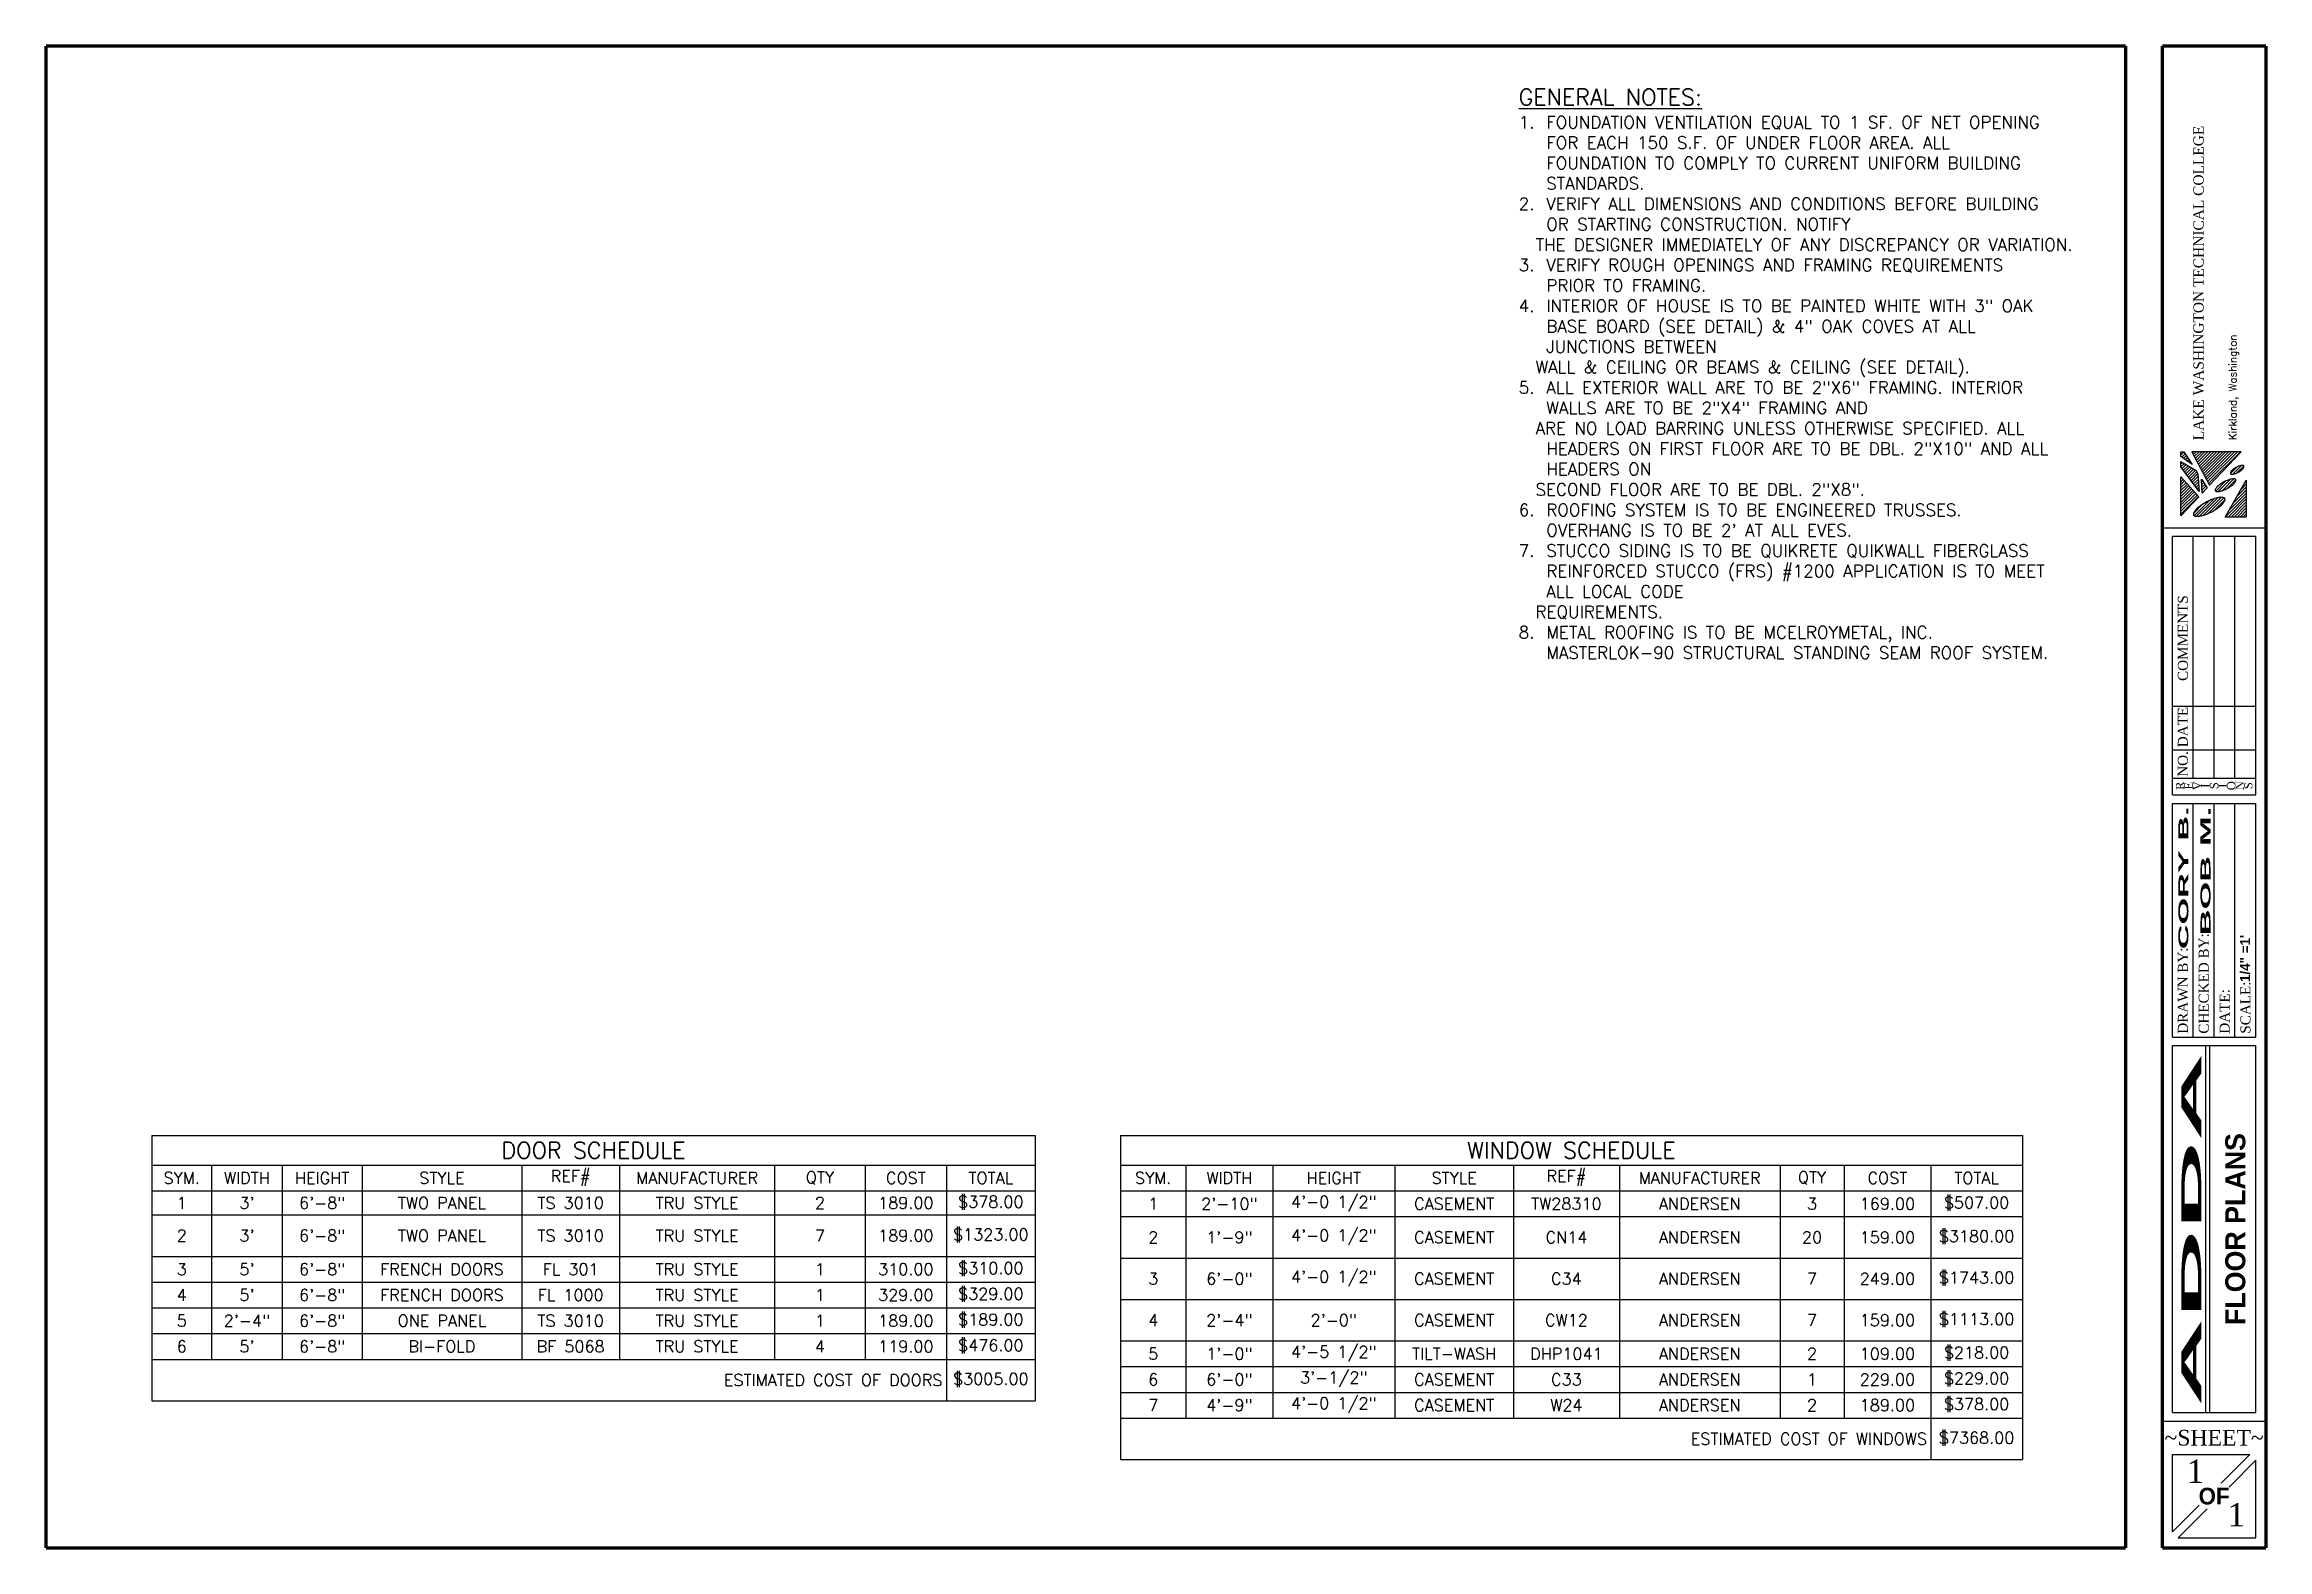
# Paper-space layout 'D-size Plot' of a CAD drawing. Header units: inches. Extents: x 0 to 34, y 0 to 23.
import ezdxf
from ezdxf.enums import TextEntityAlignment as Align

# ---------------------------------------------------------------- set-up
doc = ezdxf.new("R2010")
doc.units = ezdxf.units.IN
doc.header["$MEASUREMENT"] = 0
for name, color, linetype in [('BDRTXT', 6, 'Continuous'), ('BRDTITLE', 1, 'Continuous'), ('Text', 7, 'Continuous'), ('Viewports', 7, 'Continuous')]:
    doc.layers.add(name, color=color, linetype=linetype)
doc.layers.get('Viewports').off()
doc.styles.add('ARCHITECT', font='cityb___.ttf')
doc.styles.add('LOGO2', font='SIMPLEX')
doc.styles.get("Standard").update_dxf_attribs({"font": 'romans.shx'})
doc.styles.add('TITLEBLK', font='times.ttf')

# ---------------------------------------------------------------- blocks, each defined once
blk = doc.blocks.new('ARCHBDR-D')
h = blk.add_hatch()
h.set_pattern_fill('ANSI31', color=256, scale=0.255669, style=0)
h.set_pattern_definition([(45, (0.787445, -1.164673), (-0.022598177, 0.022598177), [])])
h.paths.add_polyline_path([(33.624, 16.788), (32.864, 16.788), (33.138, 16.274)])
h.paths.add_polyline_path([(32.745, 16.788), (32.699, 16.788), (32.699, 16.716), (32.872, 16.59)])
h.paths.add_polyline_path([(32.98, 16.177), (32.96, 16.452), (32.93, 16.499), (32.699, 16.64), (32.699, 16.556)])
h.paths.add_polyline_path([(33.013, 16.37), (33.024, 16.153), (33.1, 16.234)])
h.paths.add_polyline_path([(32.699, 16.405), (32.699, 15.808), (32.971, 16.097)])
h.paths.add_polyline_path([(32.998, 15.961, 0.043586), (32.935, 15.908, 0.086098), (32.892, 15.847, 0.235259), (32.893, 15.819, 0.235259), (32.916, 15.802, 0.086098), (32.99, 15.802, 0.043586), (33.07, 15.824, 0.032208), (33.171, 15.869, 0.032208), (33.266, 15.927, 0.043586), (33.329, 15.98, 0.086098), (33.372, 16.041, 0.235259), (33.372, 16.07, 0.235259), (33.348, 16.087, 0.086098), (33.274, 16.086, 0.043586), (33.194, 16.064, 0.032208), (33.093, 16.019, 0.032208)])
h.paths.add_polyline_path([(33.408, 16.227, 0.032129), (33.471, 16.266, 0.043488), (33.512, 16.301, 0.085976), (33.54, 16.342, 0.235573), (33.539, 16.361, 0.235573), (33.524, 16.371, 0.085976), (33.474, 16.37, 0.043488), (33.422, 16.355, 0.032129), (33.356, 16.325, 0.032129), (33.293, 16.286, 0.043488), (33.252, 16.25, 0.085976), (33.224, 16.21, 0.235573), (33.225, 16.191, 0.235573), (33.24, 16.18, 0.085976), (33.29, 16.181, 0.043488), (33.342, 16.196, 0.032129)])
h.paths.add_polyline_path([(33.5, 16.519, 0.049254), (33.474, 16.494, 0.092574), (33.458, 16.466, 0.217651), (33.46, 16.451, 0.217651), (33.472, 16.443, 0.092574), (33.504, 16.443, 0.049254), (33.538, 16.453, 0.036882), (33.581, 16.475, 0.036882), (33.62, 16.502, 0.049254), (33.646, 16.527, 0.092574), (33.661, 16.556, 0.217651), (33.66, 16.57, 0.217651), (33.648, 16.578, 0.092574), (33.616, 16.578, 0.049254), (33.581, 16.568, 0.036882), (33.539, 16.546, 0.036882)])
h.paths.add_polyline_path([(33.7, 16.353), (33.375, 15.788), (33.7, 15.788)])
for p, q in [((33.315, 0.99), (33.756, 1.432)), ((33.436, 0.93), (33.847, 1.341)), ((32.568, 0.244), (32.979, 0.655)), ((32.659, 0.153), (33.103, 0.598))]:
    blk.add_line(p, q)
at = {"const_width": 0.0511}
for points in [[(0, 23), (31.852, 23)], [(31.852, 0), (31.852, 23)], [(32.415, 0), (32.415, 23)], [(32.415, 23), (34, 23)], [(34, 0), (34, 23)], [(0, 0), (31.852, 0)], [(32.415, 0), (34, 0)]]:
    blk.add_lwpolyline(points, dxfattribs=at)
blk.add_lwpolyline([(0, 0, 0.0511, 0.0511, 0), (0, 23, 0.0511, 0.0511, 0)], format="xyseb")
for points in [[(32.872, 16.59), (32.699, 16.716), (32.699, 16.788), (32.745, 16.788)], [(32.864, 16.788), (33.138, 16.274), (33.624, 16.788)], [(32.98, 16.177), (32.699, 16.556), (32.699, 16.64), (32.93, 16.499), (32.96, 16.452)], [(32.699, 15.808), (32.699, 16.405), (32.971, 16.097)], [(33.024, 16.153), (33.013, 16.37), (33.1, 16.234)], [(33.375, 15.788), (33.7, 16.353), (33.7, 15.788)]]:
    blk.add_lwpolyline(points, close=True)
for points in [[(33.225, 16.191, 0.235573), (33.24, 16.18, 0.085976), (33.29, 16.181, 0.043488), (33.342, 16.196, 0.032129), (33.408, 16.227, 0.032129), (33.471, 16.266, 0.043488), (33.512, 16.301, 0.085976), (33.54, 16.342, 0.235573), (33.539, 16.361, 0.235573), (33.524, 16.371, 0.085976), (33.474, 16.37, 0.043488), (33.422, 16.355, 0.032129), (33.356, 16.325, 0.032129), (33.293, 16.286, 0.043488), (33.252, 16.25, 0.085976), (33.224, 16.21, 0.235573)], [(33.46, 16.451, 0.217651), (33.472, 16.443, 0.092574), (33.504, 16.443, 0.049254), (33.538, 16.453, 0.036882), (33.581, 16.475, 0.036882), (33.62, 16.502, 0.049254), (33.646, 16.527, 0.092574), (33.661, 16.556, 0.217651), (33.66, 16.57, 0.217651), (33.648, 16.578, 0.092574), (33.616, 16.578, 0.049254), (33.581, 16.568, 0.036882), (33.539, 16.546, 0.036882), (33.5, 16.519, 0.049254), (33.474, 16.494, 0.092574), (33.458, 16.466, 0.217651)], [(32.893, 15.819, 0.235259), (32.916, 15.802, 0.086098), (32.99, 15.802, 0.043586), (33.07, 15.824, 0.032208), (33.171, 15.869, 0.032208), (33.266, 15.927, 0.043586), (33.329, 15.98, 0.086098), (33.372, 16.041, 0.235259), (33.372, 16.07, 0.235259), (33.348, 16.087, 0.086098), (33.274, 16.086, 0.043586), (33.194, 16.064, 0.032208), (33.093, 16.019, 0.032208), (32.998, 15.961, 0.043586), (32.935, 15.908, 0.086098), (32.892, 15.847, 0.235259)]]:
    blk.add_lwpolyline(points, format="xyb", close=True)
for points in [[(32.415, 15.623), (34, 15.623)], [(32.568, 11.531), (32.568, 15.495)], [(32.568, 15.495), (33.847, 15.495)], [(32.888, 11.789), (32.888, 15.495)], [(33.207, 11.789), (33.207, 15.495)], [(33.527, 11.789), (33.527, 15.495)], [(33.847, 11.531), (33.847, 15.495)], [(32.568, 12.893), (33.847, 12.893)], [(32.568, 12.224), (33.847, 12.224)], [(32.568, 11.789), (33.847, 11.789)], [(32.568, 11.531), (33.847, 11.531)], [(32.568, 7.823), (32.568, 11.403)], [(32.568, 11.403), (33.847, 11.403)], [(32.888, 7.823), (32.888, 11.403)], [(33.207, 7.823), (33.207, 11.403)], [(33.527, 7.823), (33.527, 11.403)], [(33.847, 7.823), (33.847, 11.403)], [(32.568, 7.823), (33.847, 7.823)], [(32.568, 2.071), (32.568, 7.696)], [(32.568, 7.696), (33.847, 7.696)], [(33.08, 2.071), (33.08, 7.696)], [(33.144, 2.071), (33.144, 7.696)], [(33.847, 2.071), (33.847, 7.696)], [(32.568, 2.071), (33.847, 2.071)], [(32.415, 1.943), (34, 1.943)], [(32.568, 1.432), (33.756, 1.432)], [(32.568, 0.244), (32.568, 1.432)], [(33.847, 0.153), (33.847, 1.341)], [(32.659, 0.153), (33.847, 0.153)]]:
    blk.add_lwpolyline(points)
at = {"style": 'TITLEBLK'}
for s, height, p in [('COMMENTS', 0.1534, (32.728, 13.934)), ('DATE', 0.1534, (32.728, 12.571)), ('NO.', 0.1534, (32.728, 12.006)), ('R', 0.127, (32.685, 11.673)), ('E', 0.127, (32.815, 11.673)), ('V', 0.127, (32.946, 11.673)), ('I', 0.127, (33.077, 11.673)), ('S', 0.127, (33.207, 11.673)), ('I', 0.127, (33.338, 11.673)), ('O', 0.127, (33.469, 11.673)), ('N', 0.127, (33.599, 11.673)), ('S', 0.127, (33.73, 11.673))]:
    blk.add_text(s, height=height, rotation=90, dxfattribs=at).set_placement(p, align=Align.MIDDLE_CENTER)
for s, p in [('CHECKED BY:', (33.048, 7.875)), ('DRAWN BY:', (32.728, 7.875)), ('DATE:', (33.367, 7.875)), ('SCALE:', (33.687, 7.875))]:
    blk.add_text(s, height=0.1534, rotation=90, dxfattribs=at).set_placement(p, align=Align.MIDDLE_LEFT)
for s, height, style, p in [('~SHEET~', 0.24, 'TITLEBLK', (33.207, 1.687)), ('OF', 0.2557, 'ARCHITECT', (33.207, 0.793))]:
    blk.add_text(s, height=height, dxfattribs=dict(style=style)).set_placement(p, align=Align.MIDDLE_CENTER)
at = {"attachment_point": 1, "rotation": 90}
for s, insert, char_height, width, style in [('LAKE WASHINGTON TECHNICAL COLLEGE', (32.89, 16.964), 0.15625, 5.75927, 'TITLEBLK'), ('Kirkland, Washington', (33.433, 16.965), 0.11624, 3.11059, 'LOGO2')]:
    blk.add_mtext(s, dxfattribs=dict(at, insert=insert, char_height=char_height, width=width, style=style))
at = {"layer": 'BDRTXT', "style": 'ARCHITECT'}
for tag, height, width, p, p2 in [('COMMENT', 0.102, 4.796749, (33.172, 12.938), (33.172, 15.455)), ('COMMENT', 0.102, 4.796749, (33.491, 12.938), (33.491, 15.455)), ('COMMENT', 0.102, 4.796749, (33.811, 12.938), (33.811, 15.455)), ('NAME', 0.153, 5.000524, (32.813, 9.169), (32.813, 11.356)), ('NAME', 0.153, 4.511343, (33.152, 9.383), (33.152, 11.356))]:
    blk.add_attdef(tag, text='', height=height, rotation=90, dxfattribs=dict(at, width=width)).set_placement(p, p2, align=Align.FIT)
for tag, height, p in [('X/XX/XX', 0.128, (33.138, 12.557)), ('X/XX/XX', 0.128, (33.458, 12.557)), ('X/XX/XX', 0.128, (33.777, 12.557)), ('X', 0.256, (33.194, 11.998)), ('X', 0.256, (33.514, 11.998)), ('X', 0.256, (33.833, 11.998))]:
    blk.add_attdef(tag, text='', height=height, rotation=90, dxfattribs=at).set_placement(p, align=Align.CENTER)
for tag, p in [('X"=X\'-X"', (33.759, 8.666)), ('DATE', (33.446, 8.559))]:
    blk.add_attdef(tag, p, '', height=0.153, rotation=90, dxfattribs=at)
at = {"layer": 'BRDTITLE', "style": 'ARCHITECT', "width": 4.020533}
blk.add_attdef('PROJECT', text='', height=0.307, rotation=90, dxfattribs=at).set_placement((33.011, 2.165), (33.011, 7.584), align=Align.FIT)
at = {"layer": 'BRDTITLE', "style": 'ARCHITECT'}
blk.add_attdef('TITLE', text='', height=0.307, rotation=90, dxfattribs=at).set_placement((33.685, 4.883), align=Align.CENTER)
at = {"layer": 'BRDTITLE', "style": 'TITLEBLK'}
for p in [(32.786, 0.994), (33.413, 0.328)]:
    blk.add_attdef('0', p, '', height=0.358, dxfattribs=at)
blk = doc.blocks.new('*T18')
at = {"color": 0, "linetype": 'ByBlock', "lineweight": -2, "transparency": 16777216}
for p, q in [((0, 0), (13.532, 0)), ((0, 0), (0, -4.062)), ((13.532, 0), (13.532, -4.062)), ((0, -0.453), (13.532, -0.453)), ((0.917, -0.453), (0.917, -3.428)), ((1.997, -0.453), (1.997, -3.428)), ((3.223, -0.453), (3.223, -3.428)), ((5.666, -0.453), (5.666, -3.428)), ((7.166, -0.453), (7.166, -3.428)), ((9.54, -0.453), (9.54, -3.428)), ((10.929, -0.453), (10.929, -3.428)), ((12.171, -0.453), (12.171, -4.062)), ((0, -0.848), (13.532, -0.848)), ((0, -1.216), (13.532, -1.216)), ((0, -1.85), (13.532, -1.85)), ((0, -2.245), (13.532, -2.245)), ((0, -2.639), (13.532, -2.639)), ((0, -3.033), (13.532, -3.033)), ((0, -3.428), (13.532, -3.428)), ((0, -4.062), (13.532, -4.062))]:
    blk.add_line(p, q, dxfattribs=at)
at = {"color": 0, "transparency": 16777216}
for s, insert, char_height, width, attachment_point in [('DOOR SCHEDULE', (6.766, -0.227), 0.25, 13.41193, 5), ('SYM.', (0.459, -0.65), 0.18, 0.79714, 5), ('WIDTH', (1.457, -0.65), 0.18, 0.96, 5), ('HEIGHT', (2.61, -0.65), 0.18, 1.10571, 5), ('STYLE', (4.444, -0.65), 0.18, 2.32286, 5), ('REF#', (6.416, -0.65), 0.18, 1.38, 5), ('MANUFACTURER', (8.353, -0.65), 0.18, 2.25429, 5), ('QTY', (10.234, -0.65), 0.18, 1.26857, 5), ('COST', (11.55, -0.65), 0.18, 1.12286, 5), ('TOTAL', (12.852, -0.65), 0.18, 1.24051, 5), ('1', (0.459, -1.032), 0.18, 0.79714, 5), ("3'", (1.457, -1.032), 0.18, 0.96, 5), ('6\'-8"', (2.61, -1.032), 0.18, 1.10571, 5), ('TWO PANEL', (4.444, -1.032), 0.18, 2.32286, 5), ('TS 3010', (6.416, -1.032), 0.18, 1.38, 5), ('TRU STYLE', (8.353, -1.032), 0.18, 2.25429, 5), ('2', (10.234, -1.032), 0.18, 1.26857, 5), ('189.00', (11.55, -1.032), 0.18, 1.12286, 5), ('$378.00', (12.852, -1.032), 0.18, 1.24051, 5), ('2', (0.459, -1.533), 0.18, 0.79714, 5), ("3'", (1.457, -1.533), 0.18, 0.96, 5), ('6\'-8"', (2.61, -1.533), 0.18, 1.10571, 5), ('TWO PANEL', (4.444, -1.533), 0.18, 2.32286, 5), ('TS 3010', (6.416, -1.533), 0.18, 1.38, 5), ('TRU STYLE', (8.353, -1.533), 0.18, 2.25429, 5), ('7', (10.234, -1.533), 0.18, 1.26857, 5), ('189.00', (11.55, -1.533), 0.18, 1.12286, 5), ('$1323.00', (12.852, -1.533), 0.18, 1.24051, 5), ('3', (0.459, -2.048), 0.18, 0.79714, 5), ("5'", (1.457, -2.048), 0.18, 0.96, 5), ('6\'-8"', (2.61, -2.048), 0.18, 1.10571, 5), ('FRENCH DOORS', (4.444, -2.048), 0.18, 2.32286, 5), ('FL 301', (6.416, -2.048), 0.18, 1.38, 5), ('TRU STYLE', (8.353, -2.048), 0.18, 2.25429, 5), ('1', (10.234, -2.048), 0.18, 1.26857, 5), ('310.00', (11.55, -2.048), 0.18, 1.12286, 5), ('$310.00', (12.852, -2.048), 0.18, 1.24051, 5), ('4', (0.459, -2.442), 0.18, 0.79714, 5), ("5'", (1.457, -2.442), 0.18, 0.96, 5), ('6\'-8"', (2.61, -2.442), 0.18, 1.10571, 5), ('FRENCH DOORS', (4.444, -2.442), 0.18, 2.32286, 5), ('FL 1000', (6.416, -2.442), 0.18, 1.38, 5), ('TRU STYLE', (8.353, -2.442), 0.18, 2.25429, 5), ('1', (10.234, -2.442), 0.18, 1.26857, 5), ('329.00', (11.55, -2.442), 0.18, 1.12286, 5), ('$329.00', (12.852, -2.442), 0.18, 1.24051, 5), ('$189.00', (12.852, -2.836), 0.18, 1.24051, 5), ('5', (0.459, -2.836), 0.18, 0.79714, 5), ('2\'-4"', (1.457, -2.836), 0.18, 0.96, 5), ('6\'-8"', (2.61, -2.836), 0.18, 1.10571, 5), ('ONE PANEL', (4.444, -2.836), 0.18, 2.32286, 5), ('TS 3010', (6.416, -2.836), 0.18, 1.38, 5), ('TRU STYLE', (8.353, -2.836), 0.18, 2.25429, 5), ('1', (10.234, -2.836), 0.18, 1.26857, 5), ('189.00', (11.55, -2.836), 0.18, 1.12286, 5), ('6', (0.459, -3.23), 0.18, 0.79714, 5), ("5'", (1.457, -3.23), 0.18, 0.96, 5), ('6\'-8"', (2.61, -3.23), 0.18, 1.10571, 5), ('BI-FOLD', (4.444, -3.23), 0.18, 2.32286, 5), ('BF 5068', (6.416, -3.23), 0.18, 1.38, 5), ('TRU STYLE', (8.353, -3.23), 0.18, 2.25429, 5), ('4', (10.234, -3.23), 0.18, 1.26857, 5), ('119.00', (11.55, -3.23), 0.18, 1.12286, 5), ('$476.00', (12.852, -3.23), 0.18, 1.24051, 5), ('ESTIMATED COST OF DOORS', (12.111, -3.745), 0.18, 12.05143, 6), ('$3005.00', (12.852, -3.745), 0.18, 1.24051, 5)]:
    blk.add_mtext(s, dxfattribs=dict(at, insert=insert, char_height=char_height, width=width, attachment_point=attachment_point))
blk = doc.blocks.new('*T19')
at = {"color": 0, "linetype": 'ByBlock', "lineweight": -2, "transparency": 16777216}
for p, q in [((0, 0), (13.815, 0)), ((0, 0), (0, -4.962)), ((13.815, 0), (13.815, -4.962)), ((0, -0.453), (13.815, -0.453)), ((1.004, -0.453), (1.004, -4.328)), ((2.333, -0.453), (2.333, -4.328)), ((4.203, -0.453), (4.203, -4.328)), ((6.021, -0.453), (6.021, -4.328)), ((7.642, -0.453), (7.642, -4.328)), ((10.103, -0.453), (10.103, -4.328)), ((11.084, -0.453), (11.084, -4.328)), ((12.413, -0.453), (12.413, -4.962)), ((0, -0.848), (13.815, -0.848)), ((0, -1.242), (13.815, -1.242)), ((0, -1.876), (13.815, -1.876)), ((0, -2.51), (13.815, -2.51)), ((0, -3.145), (13.815, -3.145)), ((0, -3.539), (13.815, -3.539)), ((0, -3.933), (13.815, -3.933)), ((0, -4.328), (13.815, -4.328)), ((0, -4.962), (13.815, -4.962))]:
    blk.add_line(p, q, dxfattribs=at)
at = {"color": 0, "transparency": 16777216}
for s, insert, char_height, width, attachment_point in [('WINDOW SCHEDULE', (6.908, -0.227), 0.25, 13.69536, 5), ('SYM.', (0.502, -0.65), 0.18, 0.88382, 5), ('WIDTH', (1.669, -0.65), 0.18, 1.20953, 5), ('HEIGHT', (3.268, -0.65), 0.18, 1.74953, 5), ('STYLE', (5.112, -0.65), 0.18, 1.6981, 5), ('REF#', (6.831, -0.65), 0.18, 1.50096, 5), ('MANUFACTURER', (8.872, -0.65), 0.18, 2.34096, 5), ('QTY', (10.593, -0.65), 0.18, 0.86063, 5), ('COST', (11.748, -0.65), 0.18, 1.20953, 5), ('TOTAL', (13.114, -0.65), 0.18, 1.28231, 5), ('1', (0.502, -1.045), 0.18, 0.88382, 5), ('2\'-10"', (1.669, -1.045), 0.18, 1.20953, 5), ('4\'-0 1/2"', (3.268, -1.045), 0.18, 1.74953, 5), ('CASEMENT', (5.112, -1.045), 0.18, 1.6981, 5), ('TW28310', (6.831, -1.045), 0.18, 1.50096, 5), ('ANDERSEN', (8.872, -1.045), 0.18, 2.34096, 5), ('3', (10.593, -1.045), 0.18, 0.86063, 5), ('169.00', (11.748, -1.045), 0.18, 1.20953, 5), ('$507.00', (13.114, -1.045), 0.18, 1.28231, 5), ('2', (0.502, -1.559), 0.18, 0.88382, 5), ('1\'-9"', (1.669, -1.559), 0.18, 1.20953, 5), ('4\'-0 1/2"', (3.268, -1.559), 0.18, 1.74953, 5), ('CASEMENT', (5.112, -1.559), 0.18, 1.6981, 5), ('CN14', (6.831, -1.559), 0.18, 1.50096, 5), ('ANDERSEN', (8.872, -1.559), 0.18, 2.34096, 5), ('20', (10.593, -1.559), 0.18, 0.86063, 5), ('159.00', (11.748, -1.559), 0.18, 1.20953, 5), ('$3180.00', (13.114, -1.559), 0.18, 1.28231, 5), ('4\'-0 1/2"', (3.268, -2.193), 0.18, 1.74953, 5), ('3', (0.502, -2.193), 0.18, 0.88382, 5), ('6\'-0"', (1.669, -2.193), 0.18, 1.20953, 5), ('CASEMENT', (5.112, -2.193), 0.18, 1.6981, 5), ('C34', (6.831, -2.193), 0.18, 1.50096, 5), ('ANDERSEN', (8.872, -2.193), 0.18, 2.34096, 5), ('7', (10.593, -2.193), 0.18, 0.86063, 5), ('249.00', (11.748, -2.193), 0.18, 1.20953, 5), ('$1743.00', (13.114, -2.193), 0.18, 1.28231, 5), ('$1113.00', (13.114, -2.828), 0.18, 1.28231, 5), ('4', (0.502, -2.828), 0.18, 0.88382, 5), ('2\'-4"', (1.669, -2.828), 0.18, 1.20953, 5), ('2\'-0"', (3.268, -2.828), 0.18, 1.74953, 5), ('CASEMENT', (5.112, -2.828), 0.18, 1.6981, 5), ('CW12', (6.831, -2.828), 0.18, 1.50096, 5), ('ANDERSEN', (8.872, -2.828), 0.18, 2.34096, 5), ('7', (10.593, -2.828), 0.18, 0.86063, 5), ('159.00', (11.748, -2.828), 0.18, 1.20953, 5), ('5', (0.502, -3.342), 0.18, 0.88382, 5), ('1\'-0"', (1.669, -3.342), 0.18, 1.20953, 5), ('4\'-5 1/2"', (3.268, -3.342), 0.18, 1.74953, 5), ('TILT-WASH', (5.112, -3.342), 0.18, 1.6981, 5), ('DHP1041', (6.831, -3.342), 0.18, 1.50096, 5), ('ANDERSEN', (8.872, -3.342), 0.18, 2.34096, 5), ('2', (10.593, -3.342), 0.18, 0.86063, 5), ('109.00', (11.748, -3.342), 0.18, 1.20953, 5), ('$218.00', (13.114, -3.342), 0.18, 1.28231, 5), ('6', (0.502, -3.736), 0.18, 0.88382, 5), ('6\'-0"', (1.669, -3.736), 0.18, 1.20953, 5), ('3\'-1/2"', (3.268, -3.736), 0.18, 1.74953, 5), ('CASEMENT', (5.112, -3.736), 0.18, 1.6981, 5), ('C33', (6.831, -3.736), 0.18, 1.50096, 5), ('ANDERSEN', (8.872, -3.736), 0.18, 2.34096, 5), ('1', (10.593, -3.736), 0.18, 0.86063, 5), ('229.00', (11.748, -3.736), 0.18, 1.20953, 5), ('$229.00', (13.114, -3.736), 0.18, 1.28231, 5), ('7', (0.502, -4.13), 0.18, 0.88382, 5), ('4\'-9"', (1.669, -4.13), 0.18, 1.20953, 5), ('4\'-0 1/2"', (3.268, -4.13), 0.18, 1.74953, 5), ('CASEMENT', (5.112, -4.13), 0.18, 1.6981, 5), ('W24', (6.831, -4.13), 0.18, 1.50096, 5), ('ANDERSEN', (8.872, -4.13), 0.18, 2.34096, 5), ('2', (10.593, -4.13), 0.18, 0.86063, 5), ('189.00', (11.748, -4.13), 0.18, 1.20953, 5), ('$378.00', (13.114, -4.13), 0.18, 1.28231, 5), ('ESTIMATED COST OF WINDOWS', (12.353, -4.645), 0.18, 12.29306, 6), ('$7368.00', (13.114, -4.645), 0.18, 1.28231, 5)]:
    blk.add_mtext(s, dxfattribs=dict(at, insert=insert, char_height=char_height, width=width, attachment_point=attachment_point))

psp = doc.layouts.new('D-size Plot')

# ---------------------------------------------------------------- block references
ref = psp.add_blockref('ARCHBDR-D', (0, 0))
ref.add_attrib('NAME', 'CORY B.', dxfattribs={"layer": 'BDRTXT', "height": 0.1534, "rotation": 90, "style": 'ARCHITECT', "width": 3.621069}).set_placement((32.813, 9.169), (32.813, 11.356), align=Align.FIT)
ref.add_attrib('NAME', 'BOB M.', dxfattribs={"layer": 'BDRTXT', "height": 0.1534, "rotation": 90, "style": 'ARCHITECT', "width": 3.47108}).set_placement((33.152, 9.383), (33.152, 11.356), align=Align.FIT)
ref.add_attrib('X"=X\'-X"', '1/4" =1\'', (33.759, 8.666), dxfattribs={"layer": 'BDRTXT', "height": 0.1534, "rotation": 90, "style": 'ARCHITECT'})
ref.add_attrib('0', '1', (32.786, 0.994), dxfattribs={"layer": 'BRDTITLE', "height": 0.358, "style": 'TITLEBLK'})
ref.add_attrib('0', '1', (33.413, 0.328), dxfattribs={"layer": 'BRDTITLE', "height": 0.358, "style": 'TITLEBLK'})
ref.add_attrib('PROJECT', 'ADDA', dxfattribs={"layer": 'BRDTITLE', "height": 0.3068, "rotation": 90, "style": 'ARCHITECT', "width": 6.539622}).set_placement((33.011, 2.165), (33.011, 7.584), align=Align.FIT)
ref.add_attrib('TITLE', 'FLOOR PLANS', dxfattribs={"layer": 'BRDTITLE', "height": 0.3068, "rotation": 90, "style": 'ARCHITECT'}).set_placement((33.685, 4.883), align=Align.CENTER)
for name, p in [('*T18', (1.618, 6.315)), ('*T19', (16.455, 6.315))]:
    psp.add_blockref(name, p)

# ---------------------------------------------------------------- texts
at = {"layer": 'Text', "insert": (22.556, 22.345), "char_height": 0.140625, "width": 8.84821, "attachment_point": 1}
psp.add_mtext('{\\H1.778x;\\LGENERAL NOTES:     \\H0.7498x; \\H0.7501x;                      \\P\\pi-0.421875,l0.421875,t0.421875;\\H1.333x;\\l1.^IFOUNDATION VENTILATION EQUAL TO 1 SF. OF NET OPENING FOR EACH 150 S.F. OF UNDER FLOOR AREA. ALL FOUNDATION TO COMPLY TO CURRENT UNIFORM BUILDING STANDARDS.\\P2.^IVERIFY ALL DIMENSIONS AND CONDITIONS BEFORE BUILDING OR STARTING CONSTRUCTION. NOTIFY\\P  THE DESIGNER IMMEDIATELY OF ANY DISCREPANCY OR VARIATION.\\P3.^IVERIFY ROUGH OPENINGS AND FRAMING REQUIREMENTS PRIOR TO FRAMING.\\P4.^IINTERIOR OF HOUSE IS TO BE PAINTED WHITE WITH 3" OAK  BASE BOARD (SEE DETAIL) & 4" OAK COVES AT ALL JUNCTIONS BETWEEN\\P  WALL & CEILING OR BEAMS & CEILING (SEE DETAIL).\\P5.^IALL EXTERIOR WALL ARE TO BE 2"X6" FRAMING. INTERIOR WALLS ARE TO BE 2"X4" FRAMING AND\\P  ARE NO LOAD BARRING UNLESS OTHERWISE SPECIFIED. ALL HEADERS ON FIRST FLOOR ARE TO BE DBL. 2"X10" AND ALL HEADERS ON\\P  SECOND FLOOR ARE TO BE DBL. 2"X8".\\P6.^IROOFING SYSTEM IS TO BE ENGINEERED TRUSSES. OVERHANG IS TO BE 2\' AT ALL EVES.\\P7.^ISTUCCO SIDING IS TO BE QUIKRETE QUIKWALL FIBERGLASS REINFORCED STUCCO (FRS) #1200 APPLICATION IS TO MEET ALL LOCAL CODE\\P  REQUIREMENTS.\\P8.^IMETAL ROOFING IS TO BE MCELROYMETAL, INC. MASTERLOK-90 STRUCTURAL STANDING SEAM ROOF SYSTEM.}', dxfattribs=at)

# ---------------------------------------------------------------- viewports
at = {"layer": 'Viewports'}
psp.add_viewport(center=(6.199, 14.626), size=(12.028, 16.4914), view_center_point=(162.103, 191.717), view_height=791.5855, dxfattribs=at)
psp.add_viewport(center=(17.564, 13.722), size=(8.685, 9.9256), view_center_point=(807.895, 152.573), view_height=476.4281, status=3, dxfattribs=at)

doc.saveas('drawing.dxf')
